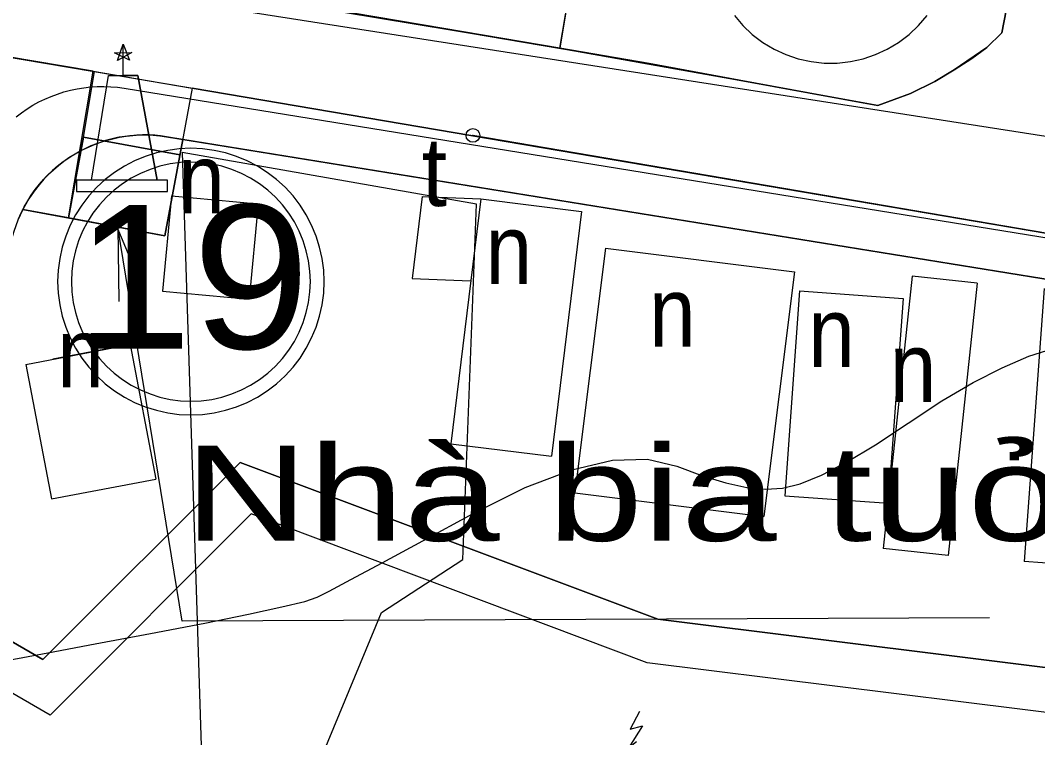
# Model space of a CAD drawing. Header units: metres. Extents: x 533049 to 537618, y 1849954 to 1852676.
# Drawn here: x 535111.4 to 535185.7, y 1851644.3 to 1851696.7 of the extents above; entities that cross this region are included whole.
import ezdxf

# ---------------------------------------------------------------- set-up
doc = ezdxf.new("R2010")
doc.units = ezdxf.units.M
doc.header["$LTSCALE"] = 2
doc.header["$PDMODE"] = 32
doc.header["$PDSIZE"] = 1
for name, color, linetype, lineweight in [('1', 7, 'Continuous', 13), ('11', 7, 'Continuous', 13), ('13', 7, 'Continuous', 13), ('20', 7, 'Continuous', 13), ('38', 7, 'Continuous', 13), ('49', 7, 'Continuous', 13), ('50', 7, 'Continuous', 13), ('52', 7, 'Continuous', 13), ('54', 7, 'Continuous', 13), ('55', 7, 'Continuous', 13), ('57', 7, 'Continuous', 13), ('60', 7, 'Continuous', 13)]:
    doc.layers.add(name, color=color, linetype=linetype, lineweight=lineweight)

msp = doc.modelspace()

# ---------------------------------------------------------------- linework, layer by layer
at = {"linetype": 'Continuous', "lineweight": 13}
for points in [[(535157.74, 1851743.77), (535154.71, 1851717.75), (535150.78, 1851694.68), (535163.89, 1851692.34), (535174.02, 1851690.5), (535176.42, 1851691.37), (535178.19, 1851692.25), (535179.61, 1851693.09), (535182, 1851694.72), (535183.08, 1851695.81), (535190.09, 1851731.97), (535191.04, 1851739.61)], [(535123.96, 1851691.77), (535121.96, 1851680.98), (535114.92, 1851682.29), (535116.72, 1851692.99), (535108.17, 1851694.44), (535106.46, 1851693.25), (535104.98, 1851691.84), (535102.09, 1851687.49), (535090.28, 1851663.2), (535113.05, 1851650.05), (535127.45, 1851664.44), (535157.97, 1851652.99), (535226.26, 1851644.48), (535253.88, 1851638.5), (535258.75, 1851666.96), (535259.03, 1851668.6), (535203.05, 1851678.21), (535186.45, 1851681.15)]]:
    msp.add_lwpolyline(points, close=True, dxfattribs=at)
msp.add_lwpolyline([(535150.78, 1851694.68), (535116.42, 1851700.37), (535119.69, 1851721.4), (535138.88, 1851720.46), (535138.99, 1851720.44), (535138.91, 1851719.78), (535146.78, 1851718.77), (535154.65, 1851717.85), (535150.81, 1851694.67)], dxfattribs=at)
at = {"layer": '1'}
msp.add_lwpolyline([(535163.55, 1851697.07), (535164.17, 1851696.34), (535164.86, 1851695.68), (535165.63, 1851695.1), (535166.45, 1851694.61), (535167.31, 1851694.21), (535168.22, 1851693.9), (535169.16, 1851693.7), (535170.11, 1851693.59), (535171.06, 1851693.59), (535172.02, 1851693.7), (535172.95, 1851693.9), (535173.86, 1851694.21), (535174.72, 1851694.61), (535175.54, 1851695.1), (535176.31, 1851695.68), (535177, 1851696.34), (535177.62, 1851697.07)], dxfattribs=at)
at = {"layer": '11'}
for points in [[(535133.59, 1851677.64), (535133.56, 1851678.48), (535133.45, 1851679.33), (535133.26, 1851680.15), (535133.01, 1851680.96), (535132.68, 1851681.75), (535132.29, 1851682.5), (535131.83, 1851683.22), (535131.32, 1851683.89), (535130.74, 1851684.52), (535130.12, 1851685.09), (535129.44, 1851685.61), (535128.73, 1851686.06), (535127.97, 1851686.46), (535127.19, 1851686.78), (535126.38, 1851687.04), (535125.55, 1851687.22), (535124.71, 1851687.33), (535123.86, 1851687.37), (535123.01, 1851687.33), (535122.17, 1851687.22), (535121.34, 1851687.04), (535120.53, 1851686.78), (535119.75, 1851686.46), (535119, 1851686.06), (535118.28, 1851685.61), (535117.61, 1851685.09), (535116.98, 1851684.52), (535116.41, 1851683.89), (535115.89, 1851683.22), (535115.43, 1851682.5), (535115.04, 1851681.75), (535114.72, 1851680.96), (535114.46, 1851680.15), (535114.28, 1851679.33), (535114.17, 1851678.48), (535114.13, 1851677.64), (535114.17, 1851676.79), (535114.28, 1851675.95), (535114.46, 1851675.12), (535114.72, 1851674.31), (535115.04, 1851673.52), (535115.43, 1851672.77), (535115.89, 1851672.05), (535116.41, 1851671.38), (535116.98, 1851670.75), (535117.61, 1851670.18), (535118.28, 1851669.66), (535119, 1851669.21), (535119.75, 1851668.82), (535120.53, 1851668.49), (535121.34, 1851668.24), (535122.17, 1851668.05), (535123.01, 1851667.94), (535123.86, 1851667.9), (535124.71, 1851667.94), (535125.55, 1851668.05), (535126.38, 1851668.24), (535127.19, 1851668.49), (535127.97, 1851668.82), (535128.73, 1851669.21), (535129.44, 1851669.66), (535130.12, 1851670.18), (535130.74, 1851670.75), (535131.32, 1851671.38), (535131.83, 1851672.05), (535132.29, 1851672.77), (535132.68, 1851673.52), (535133.01, 1851674.31), (535133.26, 1851675.12), (535133.45, 1851675.95), (535133.56, 1851676.79)], [(535132.59, 1851677.64), (535132.55, 1851678.4), (535132.45, 1851679.15), (535132.29, 1851679.89), (535132.06, 1851680.62), (535131.77, 1851681.32), (535131.42, 1851682), (535131.01, 1851682.64), (535130.54, 1851683.24), (535130.03, 1851683.81), (535129.47, 1851684.32), (535128.87, 1851684.78), (535128.22, 1851685.19), (535127.55, 1851685.54), (535126.85, 1851685.83), (535126.12, 1851686.06), (535125.38, 1851686.23), (535124.62, 1851686.33), (535123.86, 1851686.36), (535123.1, 1851686.33), (535122.35, 1851686.23), (535121.6, 1851686.06), (535120.88, 1851685.83), (535120.17, 1851685.54), (535119.5, 1851685.19), (535118.86, 1851684.78), (535118.25, 1851684.32), (535117.69, 1851683.81), (535117.18, 1851683.24), (535116.71, 1851682.64), (535116.31, 1851682), (535115.95, 1851681.32), (535115.66, 1851680.62), (535115.43, 1851679.89), (535115.27, 1851679.15), (535115.17, 1851678.4), (535115.14, 1851677.64), (535115.17, 1851676.88), (535115.27, 1851676.12), (535115.43, 1851675.38), (535115.66, 1851674.65), (535115.95, 1851673.95), (535116.31, 1851673.27), (535116.71, 1851672.63), (535117.18, 1851672.03), (535117.69, 1851671.47), (535118.25, 1851670.95), (535118.86, 1851670.49), (535119.5, 1851670.08), (535120.17, 1851669.73), (535120.88, 1851669.44), (535121.6, 1851669.21), (535122.35, 1851669.04), (535123.1, 1851668.94), (535123.86, 1851668.91), (535124.62, 1851668.94), (535125.38, 1851669.04), (535126.12, 1851669.21), (535126.85, 1851669.44), (535127.55, 1851669.73), (535128.22, 1851670.08), (535128.87, 1851670.49), (535129.47, 1851670.95), (535130.03, 1851671.47), (535130.54, 1851672.03), (535131.01, 1851672.63), (535131.42, 1851673.27), (535131.77, 1851673.95), (535132.06, 1851674.65), (535132.29, 1851675.38), (535132.45, 1851676.12), (535132.55, 1851676.88)]]:
    msp.add_lwpolyline(points, close=True, dxfattribs=at)
at = {"layer": '13'}
for points in [[(534939.79, 1851726.76), (535222.44, 1851682.6), (535475.02, 1851637.55), (536031.43, 1851542.89)], [(535116.6, 1851685.05), (535117.84, 1851692.69), (535119.99, 1851692.69), (535121.4, 1851685.05), (535119.99, 1851692.69), (535118.92, 1851692.69), (535118.92, 1851694.97)]]:
    msp.add_lwpolyline(points, dxfattribs=at)
for points in [[(535118.27, 1851694.35), (535119.55, 1851694.37), (535118.5, 1851693.79), (535118.92, 1851694.97), (535119.38, 1851693.8)], [(535115.5, 1851684.22), (535122.16, 1851684.22), (535122.16, 1851685.05), (535115.5, 1851685.05)]]:
    msp.add_lwpolyline(points, close=True, dxfattribs=at)
at = {"layer": '20'}
for p, q in [((535108.17, 1851694.44), (535144.46, 1851688.31)), ((535178.23, 1851692.97), (535178.24, 1851692.98)), ((535116.01, 1851688.19), (535114.92, 1851682.29)), ((535123.05, 1851686.88), (535116.01, 1851688.19)), ((535116.01, 1851688.19), (535123.05, 1851686.88)), ((535123.05, 1851686.88), (535121.96, 1851680.98)), ((535122.44, 1851683.91), (535121.78, 1851676.94)), ((535122.44, 1851683.91), (535128.77, 1851683.32)), ((535122.44, 1851683.91), (535128.77, 1851683.32)), ((535128.77, 1851683.32), (535128.12, 1851676.35)), ((535140.76, 1851683.84), (535140.03, 1851677.86)), ((535140.76, 1851683.84), (535145.03, 1851683.67)), ((535145.03, 1851683.67), (535142.84, 1851665.8)), ((535145.03, 1851683.67), (535152.39, 1851682.76)), ((535152.39, 1851682.76), (535150.2, 1851664.9)), ((535114.92, 1851682.29), (535121.96, 1851680.98)), ((535154.15, 1851680.08), (535151.91, 1851662.22)), ((535154.15, 1851680.08), (535167.95, 1851678.35)), ((535154.15, 1851680.08), (535167.95, 1851678.35)), ((535167.95, 1851678.35), (535165.71, 1851660.49)), ((535140.03, 1851677.86), (535144.29, 1851677.69)), ((535176.53, 1851678.03), (535174.42, 1851658.14)), ((535181.28, 1851677.52), (535176.53, 1851678.03)), ((535181.28, 1851677.52), (535176.53, 1851678.03)), ((535181.28, 1851677.52), (535179.17, 1851657.64)), ((535121.78, 1851676.94), (535128.12, 1851676.35)), ((535168.31, 1851676.96), (535167.23, 1851662)), ((535168.31, 1851676.96), (535175.89, 1851676.41)), ((535168.31, 1851676.96), (535175.89, 1851676.41)), ((535186.18, 1851677.14), (535184.71, 1851657.19)), ((535175.89, 1851676.41), (535174.78, 1851661.46)), ((535111.81, 1851671.59), (535119.43, 1851673.05)), ((535119.43, 1851673.05), (535113.78, 1851671.97)), ((535119.43, 1851673.05), (535121.3, 1851663.22)), ((535111.81, 1851671.59), (535113.69, 1851661.77)), ((535142.84, 1851665.8), (535150.2, 1851664.9)), ((535113.69, 1851661.77), (535121.3, 1851663.22)), ((535151.91, 1851662.22), (535165.71, 1851660.49)), ((535167.23, 1851662), (535174.81, 1851661.45)), ((535179.17, 1851657.64), (535174.42, 1851658.14)), ((535191.94, 1851656.66), (535184.71, 1851657.19))]:
    msp.add_line(p, q, dxfattribs=at)
for points in [[(535183.08, 1851695.81), (535190.09, 1851731.97), (535199.9, 1851795.88), (535210.09, 1851857.49)], [(535127.35, 1851698.67), (535157.32, 1851693.56), (535174.02, 1851690.5)], [(535174.02, 1851690.5), (535176.42, 1851691.37), (535178.19, 1851692.25), (535179.61, 1851693.09), (535180.89, 1851693.93), (535182, 1851694.72), (535183.08, 1851695.81)], [(535313.31, 1851659.28), (535203.05, 1851678.21), (535186.45, 1851681.15), (535144.46, 1851688.31)], [(535140.76, 1851683.84), (535145.03, 1851683.67), (535152.39, 1851682.76)]]:
    msp.add_lwpolyline(points, dxfattribs=at)
msp.add_point((535144.46, 1851688.31), dxfattribs=at)
at = {"layer": '38'}
for points in [[(535225.72, 1851641.28), (535157.19, 1851649.81), (535128.26, 1851660.67), (535113.58, 1851645.99), (535104.91, 1851651)], [(535106.44, 1851563.25), (535115.75, 1851566.85), (535146.01, 1851578.4), (535177.21, 1851587.08), (535209.08, 1851592.85), (535241.35, 1851595.63), (535250.03, 1851636.01), (535225.72, 1851641.28), (535157.19, 1851649.81), (535128.26, 1851660.67), (535113.58, 1851645.99), (535104.91, 1851651)]]:
    msp.add_lwpolyline(points, dxfattribs=at)
at = {"layer": '49'}
msp.add_lwpolyline([(535111.58, 1851682.9), (535121.96, 1851680.98), (535123.26, 1851688.02), (535122.08, 1851688.21), (535121.19, 1851688.32), (535120.29, 1851688.34), (535119.39, 1851688.28), (535118.51, 1851688.15), (535117.63, 1851687.93), (535116.79, 1851687.63), (535115.97, 1851687.26), (535115.18, 1851686.82), (535114.44, 1851686.31), (535113.75, 1851685.74), (535113.12, 1851685.11), (535112.54, 1851684.42), (535112.03, 1851683.68)], close=True, dxfattribs=at)
at = {"layer": '50'}
msp.add_lwpolyline([(535111.58, 1851682.9), (535121.96, 1851680.98), (535123.26, 1851688.02), (535122.08, 1851688.21), (535121.65, 1851688.27), (535121.22, 1851688.32), (535120.79, 1851688.34), (535120.35, 1851688.34), (535119.92, 1851688.33), (535119.49, 1851688.29), (535119.06, 1851688.24), (535118.63, 1851688.17), (535118.2, 1851688.08), (535117.78, 1851687.97), (535117.37, 1851687.85), (535116.96, 1851687.7), (535116.56, 1851687.54), (535116.16, 1851687.36), (535115.77, 1851687.16), (535115.4, 1851686.95), (535115.03, 1851686.72), (535114.67, 1851686.48), (535114.32, 1851686.22), (535113.98, 1851685.94), (535113.66, 1851685.66), (535113.35, 1851685.35), (535113.05, 1851685.04), (535112.77, 1851684.71), (535112.5, 1851684.37), (535112.25, 1851684.02), (535112.01, 1851683.65), (535111.79, 1851683.28)], close=True, dxfattribs=at)
at = {"layer": '52'}
msp.add_lwpolyline([(535111.58, 1851682.9), (535111.22, 1851682.11), (535110.93, 1851681.29), (535106.98, 1851668.47), (535105.24, 1851662.06), (535103.19, 1851655.74), (535113.05, 1851650.05), (535127.45, 1851664.44), (535157.97, 1851652.99), (535226.97, 1851644.43), (535253.88, 1851638.5), (535258.47, 1851665.33), (535194.43, 1851676.49), (535123.26, 1851688.02), (535121.96, 1851680.98), (535114.92, 1851682.29)], close=True, dxfattribs=at)
at = {"layer": '54'}
msp.add_lwpolyline([(535111.11, 1851689.66), (535111.5, 1851689.96), (535111.9, 1851690.25), (535112.32, 1851690.51), (535112.76, 1851690.75), (535113.2, 1851690.96), (535113.65, 1851691.16), (535114.12, 1851691.33), (535114.59, 1851691.48), (535115.06, 1851691.61), (535115.55, 1851691.71), (535116.03, 1851691.79), (535116.52, 1851691.85), (535117.02, 1851691.88), (535117.51, 1851691.88), (535118.01, 1851691.86), (535118.5, 1851691.82), (535118.99, 1851691.75), (535194.93, 1851679.45), (535410.5, 1851641.87)], dxfattribs=at)
at = {"layer": '55'}
for points in [[(535103.19, 1851655.74), (535113.05, 1851650.05), (535127.45, 1851664.44), (535157.97, 1851652.99), (535226.26, 1851644.48), (535253.88, 1851638.5), (535258.55, 1851665.31), (535194.43, 1851676.49), (535123.26, 1851688.02), (535121.96, 1851680.98), (535114.92, 1851682.29), (535111.58, 1851682.9), (535111.55, 1851682.84), (535111.53, 1851682.79), (535111.5, 1851682.74), (535111.47, 1851682.68), (535111.45, 1851682.63), (535111.42, 1851682.57), (535111.4, 1851682.52)], [(535111.26, 1851682.21), (535111.46, 1851682.66), (535111.69, 1851683.1), (535111.94, 1851683.53), (535112.2, 1851683.95), (535112.49, 1851684.35), (535112.8, 1851684.74), (535113.12, 1851685.11), (535113.46, 1851685.47), (535113.82, 1851685.8), (535114.2, 1851686.12), (535114.59, 1851686.42), (535115, 1851686.71), (535115.42, 1851686.97), (535115.85, 1851687.21), (535116.29, 1851687.42), (535116.75, 1851687.62), (535117.21, 1851687.79), (535117.68, 1851687.94), (535118.16, 1851688.07), (535118.64, 1851688.17), (535119.13, 1851688.25), (535119.62, 1851688.31), (535120.11, 1851688.34), (535120.61, 1851688.34), (535121.1, 1851688.32), (535121.59, 1851688.28), (535122.08, 1851688.21), (535194.43, 1851676.49)]]:
    msp.add_lwpolyline(points, dxfattribs=at)
at = {"layer": '57'}
for p, q in [((535108.17, 1851694.44), (535144.46, 1851688.31)), ((535178.23, 1851692.97), (535178.24, 1851692.98)), ((535116.01, 1851688.19), (535114.92, 1851682.29)), ((535123.05, 1851686.88), (535116.01, 1851688.19)), ((535116.01, 1851688.19), (535123.05, 1851686.88)), ((535123.05, 1851686.88), (535121.96, 1851680.98)), ((535122.44, 1851683.91), (535121.78, 1851676.94)), ((535122.44, 1851683.91), (535128.77, 1851683.32)), ((535122.44, 1851683.91), (535128.77, 1851683.32)), ((535128.77, 1851683.32), (535128.12, 1851676.35)), ((535140.76, 1851683.84), (535140.03, 1851677.86)), ((535140.76, 1851683.84), (535145.03, 1851683.67)), ((535145.03, 1851683.67), (535142.84, 1851665.8)), ((535145.03, 1851683.67), (535152.39, 1851682.76)), ((535152.39, 1851682.76), (535150.2, 1851664.9)), ((535114.92, 1851682.29), (535121.96, 1851680.98)), ((535118.44, 1851681.63), (535120.46, 1851676.81)), ((535154.15, 1851680.08), (535151.91, 1851662.22)), ((535154.15, 1851680.08), (535167.95, 1851678.35)), ((535154.15, 1851680.08), (535167.95, 1851678.35)), ((535167.95, 1851678.35), (535165.71, 1851660.49)), ((535140.03, 1851677.86), (535144.29, 1851677.69)), ((535176.53, 1851678.03), (535174.42, 1851658.14)), ((535181.28, 1851677.52), (535176.53, 1851678.03)), ((535181.28, 1851677.52), (535176.53, 1851678.03)), ((535181.28, 1851677.52), (535179.17, 1851657.64)), ((535121.78, 1851676.94), (535128.12, 1851676.35)), ((535168.31, 1851676.96), (535167.23, 1851662)), ((535168.31, 1851676.96), (535175.89, 1851676.41)), ((535168.31, 1851676.96), (535175.89, 1851676.41)), ((535186.18, 1851677.14), (535184.71, 1851657.19)), ((535175.89, 1851676.41), (535174.78, 1851661.46)), ((535111.81, 1851671.59), (535119.43, 1851673.05)), ((535119.43, 1851673.05), (535113.78, 1851671.97)), ((535119.43, 1851673.05), (535121.3, 1851663.22)), ((535111.81, 1851671.59), (535113.69, 1851661.77)), ((535142.84, 1851665.8), (535150.2, 1851664.9)), ((535113.69, 1851661.77), (535121.3, 1851663.22)), ((535151.91, 1851662.22), (535165.71, 1851660.49)), ((535167.23, 1851662), (535174.81, 1851661.45)), ((535179.17, 1851657.64), (535174.42, 1851658.14)), ((535191.94, 1851656.66), (535184.71, 1851657.19))]:
    msp.add_line(p, q, dxfattribs=at)
for points in [[(535183.08, 1851695.81), (535190.09, 1851731.97), (535199.9, 1851795.88), (535210.09, 1851857.49)], [(535197.44, 1851779.9), (535194.99, 1851763.92), (535193.12, 1851751.75), (535190.09, 1851731.97), (535186.58, 1851713.89), (535183.08, 1851695.81), (535182, 1851694.72), (535179.61, 1851693.09), (535178.19, 1851692.25), (535176.42, 1851691.37), (535174.02, 1851690.5), (535168.95, 1851691.42), (535163.89, 1851692.34), (535157.32, 1851693.56), (535150.81, 1851694.67), (535142.34, 1851696.12), (535127.35, 1851698.67), (535116.42, 1851700.37)], [(535127.35, 1851698.67), (535157.32, 1851693.56), (535174.02, 1851690.5)], [(535174.02, 1851690.5), (535176.42, 1851691.37), (535178.19, 1851692.25), (535179.61, 1851693.09), (535180.89, 1851693.93), (535182, 1851694.72), (535183.08, 1851695.81)], [(535108.17, 1851694.44), (535116.72, 1851692.99), (535123.95, 1851691.77), (535186.45, 1851681.15), (535203.05, 1851678.21), (535231.04, 1851673.4), (535258.18, 1851668.74), (535301.46, 1851661.31), (535349.65, 1851652.89), (535420.99, 1851640.21), (535447.68, 1851635.44), (535487.29, 1851628.56), (535518.12, 1851623.25), (535560.72, 1851615.6), (535602.9, 1851608.02), (535656.18, 1851598.45), (535677.98, 1851594.94)], [(535116.6, 1851685.05), (535117.84, 1851692.69), (535119.99, 1851692.69), (535121.4, 1851685.05), (535119.99, 1851692.69), (535118.92, 1851692.69), (535118.92, 1851694.97)], [(535313.31, 1851659.28), (535203.05, 1851678.21), (535186.45, 1851681.15), (535144.46, 1851688.31)], [(535140.76, 1851683.84), (535145.03, 1851683.67), (535152.39, 1851682.76)], [(535182.18, 1851653.08), (535123.23, 1851652.85), (535118.52, 1851681.62), (535118.59, 1851676.18)], [(535110.53, 1851649.99), (535113.41, 1851650.54), (535116.88, 1851651.19), (535120.92, 1851651.95), (535124.87, 1851652.7), (535128.07, 1851653.35), (535130.5, 1851653.88), (535132.17, 1851654.29), (535133.09, 1851654.6), (535133.97, 1851655.04), (535135.55, 1851655.88), (535137.83, 1851657.1), (535140.8, 1851658.71), (535144.47, 1851660.71), (535148.27, 1851662.61), (535151.67, 1851663.9), (535154.65, 1851664.6), (535157.21, 1851664.68), (535159.36, 1851664.17), (535161.22, 1851663.46), (535162.93, 1851662.94), (535164.47, 1851662.61), (535165.85, 1851662.48), (535167.07, 1851662.55), (535168.35, 1851662.87), (535169.91, 1851663.51), (535171.75, 1851664.46), (535173.86, 1851665.73), (535176.25, 1851667.31), (535178.7, 1851668.92), (535180.98, 1851670.26), (535183.1, 1851671.35), (535185.05, 1851672.18), (535186.84, 1851672.74)], [(535156.62, 1851646.24), (535155.94, 1851644.95), (535156.83, 1851645.21), (535155.85, 1851643.61), (535156.4, 1851644.05)]]:
    msp.add_lwpolyline(points, dxfattribs=at)
for points in [[(535118.27, 1851694.35), (535119.55, 1851694.37), (535118.5, 1851693.79), (535118.92, 1851694.97), (535119.38, 1851693.8)], [(535114.92, 1851682.29), (535116.01, 1851688.19), (535116.82, 1851692.98), (535123.95, 1851691.77), (535123.05, 1851686.88), (535121.96, 1851680.98)], [(535124.72, 1851640.69), (535130.81, 1851636.69), (535137.77, 1851653.48), (535143.71, 1851657.35), (535144.71, 1851683.29), (535123.23, 1851687.07)], [(535124.72, 1851640.69), (535130.81, 1851636.69), (535137.77, 1851653.48), (535143.71, 1851657.35), (535144.71, 1851683.29), (535123.23, 1851687.07)], [(535115.5, 1851684.22), (535122.16, 1851684.22), (535122.16, 1851685.05), (535115.5, 1851685.05)]]:
    msp.add_lwpolyline(points, close=True, dxfattribs=at)
msp.add_point((535144.46, 1851688.31), dxfattribs=at)
at = {"layer": '60'}
msp.add_lwpolyline([(535253.88, 1851638.5), (535226.26, 1851644.48), (535157.97, 1851652.99), (535127.45, 1851664.44), (535113.05, 1851650.05), (535103.19, 1851655.74)], dxfattribs=at)

# ---------------------------------------------------------------- texts
at = {"layer": '11', "width": 1.1}
msp.add_text('19', height=10.5, dxfattribs=at).set_placement((535115.37, 1851672.74))
at = {"layer": '20'}
msp.add_text('t', height=5, dxfattribs=at).set_placement((535140.71, 1851683.15))
at = {"layer": '20', "width": 0.9}
for p in [(535122.93, 1851682.62), (535145.38, 1851677.46), (535157.32, 1851672.89), (535168.95, 1851671.41), (535114.1, 1851669.92), (535174.9, 1851668.85)]:
    msp.add_text('n', height=5.08, dxfattribs=at).set_placement(p)
at = {"layer": '57'}
msp.add_text('t', height=5, dxfattribs=at).set_placement((535140.71, 1851683.15))
for s, height, width, p in [('n', 5.08, 0.9, (535122.93, 1851682.62)), ('n', 5.08, 0.9, (535145.38, 1851677.46)), ('n', 5.08, 0.9, (535157.32, 1851672.89)), ('n', 5.08, 0.9, (535168.95, 1851671.41)), ('n', 5.08, 0.9, (535114.1, 1851669.92)), ('n', 5.08, 0.9, (535174.9, 1851668.85)), ('Nhà bia tuởng niệm', 6.952, 1.35, (535123.38, 1851658.71))]:
    msp.add_text(s, height=height, dxfattribs=dict(at, width=width)).set_placement(p)

doc.saveas('drawing.dxf')
